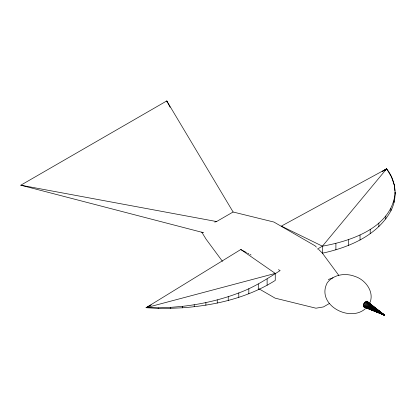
<?xml version="1.0" encoding="UTF-8"?>
<svg xmlns="http://www.w3.org/2000/svg" width="416" height="416" viewBox="0 0 416 416"><rect width="100%" height="100%" fill="white"/><g stroke="black" fill="none" stroke-linecap="round" stroke-linejoin="round"><path stroke-width="0.62" d="M246.501 252.569L240.796 249.517L146.099 307.7L158.189 308.277L170.29 308.313L182.322 307.804L182.478 306.348C201.698 304.164 220.704 299.842 238.789 292.937C253.656 287.581 266.895 278.964 280.15 270.577L278.439 269.662M318.531 249.293L322.41 253.198C348.842 247.458 377.218 235.711 390.889 210.87C397.8 197.434 396.084 180.606 386.63 168.828L281.33 226.112L322.41 246.178C351.686 240.963 391.867 227.412 395.2 192.66M363.48 304.923C363.48 302.739 366.257 300.357 368.16 302.13L384.389 315.078L364.125 306.951L363.48 304.923L384.389 315.078L366.985 301.382M369.626 303.363C374.915 292.328 365.617 279.718 354.931 276.422C345.566 272.74 333.653 274.368 327.293 282.703C315.609 304.486 349.773 323.144 365.68 308.443M385.455 170.373L386.63 168.828L391.456 176.857L394.332 185.245L394.888 190.757M317.434 249.049L322.41 246.178L386.63 168.828L382.216 171.532L386.63 168.828M182.322 307.804C214.703 305.469 247.536 297.929 275.252 280.431L275.252 273.406L240.796 249.517M203.674 232.742L20.8 185.203L166.774 100.922L233.106 211.999L273.915 222.05L315.084 245.82L316.373 247.12M214.713 222.082L216.559 221.551L233.106 211.999M329.571 303.389L323.435 306.935L315.947 308.204L275.137 298.152L259.007 288.839M182.478 306.348L170.29 307.388L158.189 307.835L146.099 307.7L151.226 304.933M328.271 279.51L332.987 277.8M146.099 307.7L275.252 273.406M20.8 185.203L216.559 221.551M364.65 307.356L384.389 315.078L367.505 301.787L368.545 302.697M364.125 306.951L384.389 315.078L366.361 301.174M365.955 307.57L384.389 315.078L366.335 301.512M363.74 306.384L384.389 315.078L375.82 308.667M376.704 311.735L384.389 315.078L365.638 301.714M363.522 305.692L384.389 315.078L381.794 313.258M379.267 312.645L384.389 315.078L364.978 302.11M382.117 313.882L384.389 315.078L382.221 313.68M363.62 304.127L384.389 315.078L364.395 302.666M247.64 253.178L248.778 253.786M249.922 254.4L251.061 255.008M363.932 303.358L384.389 315.078L382.179 313.789M382.179 313.799L384.389 315.078M338.78 275.35L322.41 253.198L322.41 246.178M222.456 261.336L206.086 239.184L201.739 232.107M170.113 107.245L166.774 100.922L167.112 102.175M395.013 191.984L395.2 193.82M394.332 184.553L394.332 185.245M394.046 200.72L394.046 202.415M391.456 176.556L391.456 176.857M390.889 208.577L390.889 210.87M385.788 216.076L385.788 219.008M378.851 223.075L378.851 226.678M370.214 229.424L370.214 233.73M360.038 235.014L360.038 240.016M348.525 239.725L348.525 245.43M335.899 243.474L335.899 249.85M267.119 278.912L267.119 285.277M258.289 284.024L258.289 289.728M248.83 288.709L248.83 293.758M238.789 292.937L238.789 297.341M228.238 296.676L228.238 300.446M217.246 299.91L217.246 303.061M205.878 302.614L205.878 305.167M194.215 304.772L194.215 306.753M170.29 307.388L170.29 308.313M158.189 307.835L158.189 308.277M365.3 307.226A3.188 2.512 -62.3 0 1 363.47 306.608"/></g></svg>
